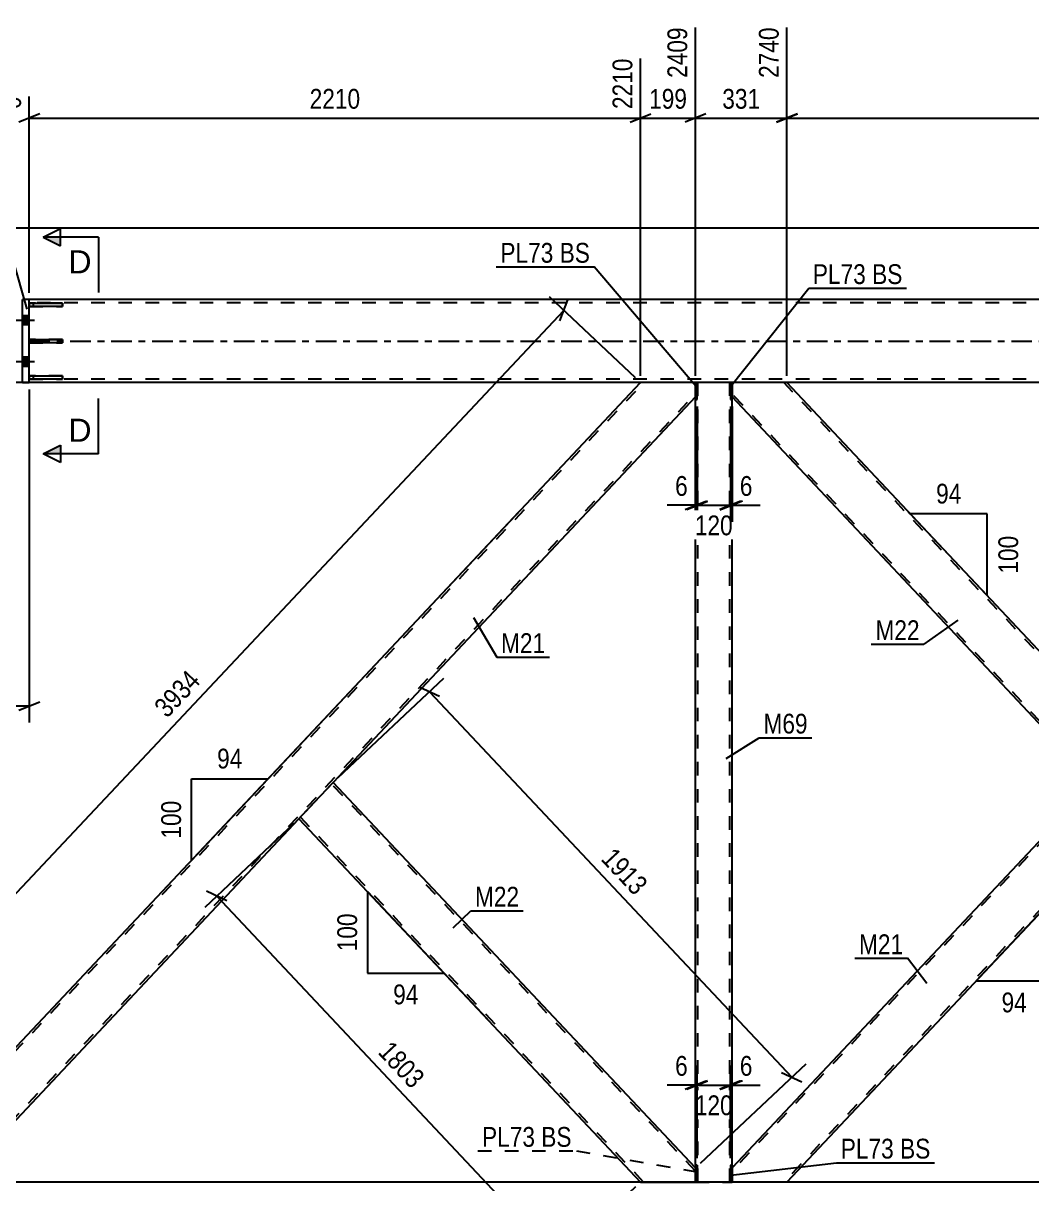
# Model space of a CAD drawing. Header units: millimetres. Extents: x -178 to 1011, y -683 to 158.
# Drawn here: x -0.9 to 145, y -121.8 to 46 of the extents above; entities that cross this region are included whole.
import ezdxf

# ---------------------------------------------------------------- set-up
doc = ezdxf.new("R2010")
doc.units = ezdxf.units.MM
doc.linetypes.add('DXK_LINE_DOT2', pattern=[3.9198, 1.9599, -1.9599])
doc.linetypes.add('DXK_LINE_DOT3', pattern=[5.9187, 2.979, -0.9799, 0.9799, -0.9799])
doc.styles.add('Arial', font='ARIAL.TTF', dxfattribs={"height": 0.2})
doc.styles.add('Arial Narrow', font='ARIALN.TTF', dxfattribs={"height": 0.2})

# ---------------------------------------------------------------- blocks, each defined once
blk = doc.blocks.new('Part-389678143-1528 - 1389')
at = {"color": 2, "linetype": 'Continuous'}
for p, q in [((101.64, -6), (101.4, -6)), ((101.4, -6), (101.4, -8.46)), ((101.64, -8.46), (101.64, -6)), ((101.4, -8.46), (101.64, -8.46))]:
    blk.add_line(p, q, dxfattribs=at)
blk = doc.blocks.new('Part-389678143-1523 - 1389')
at = {"color": 7, "linetype": 'DXK_LINE_DOT2'}
for p, q in [((101.4, -6), (101.64, -6)), ((101.4, -6), (101.4, -8.46)), ((101.64, -6), (101.64, -8.46)), ((101.4, -8.46), (101.64, -8.46))]:
    blk.add_line(p, q, dxfattribs=at)
blk = doc.blocks.new('Part-389678143-1404 - 1389')
at = {"color": 2, "linetype": 'Continuous'}
for p, q in [((0, -0.24), (0, 0.24)), ((0, 0.24), (4.8, 0.24)), ((4.8, 0.24), (4.8, -0.24)), ((4.8, -0.24), (0, -0.24))]:
    blk.add_line(p, q, dxfattribs=at)
at = {"color": 7, "linetype": 'DXK_LINE_DOT2'}
blk.add_line((0.6, -0.24), (0.6, 0.24), dxfattribs=at)
blk = doc.blocks.new('Part-389678143-1405 - 1389')
at = {"color": 2, "linetype": 'Continuous'}
for p, q in [((0, 5.5), (4.8, 5.5)), ((0, 5.5), (0, 5.02)), ((4.8, 5.5), (4.8, 5.02)), ((4.8, 5.02), (0, 5.02))]:
    blk.add_line(p, q, dxfattribs=at)
at = {"color": 7, "linetype": 'DXK_LINE_DOT2'}
blk.add_line((0.6, 5.02), (0.6, 5.5), dxfattribs=at)
blk = doc.blocks.new('Part-389678143-1406 - 1389')
at = {"color": 2, "linetype": 'Continuous'}
for p, q in [((0, -5.5), (0, -5.02)), ((0, -5.02), (4.8, -5.02)), ((4.8, -5.02), (4.8, -5.5)), ((4.8, -5.5), (0, -5.5))]:
    blk.add_line(p, q, dxfattribs=at)
at = {"color": 7, "linetype": 'DXK_LINE_DOT2'}
blk.add_line((0.6, -5.5), (0.6, -5.02), dxfattribs=at)
blk = doc.blocks.new('Part-389678143-1407 - 1389')
at = {"color": 7, "linetype": 'DXK_LINE_DOT2'}
for p, q in [((4.8, 0.24), (0, 0.24)), ((0, 0.24), (0, -0.24)), ((0.6, -0.24), (0.6, 0.24)), ((4.8, -0.24), (4.8, 0.24)), ((0, -0.24), (4.8, -0.24))]:
    blk.add_line(p, q, dxfattribs=at)
blk = doc.blocks.new('Part-389678143-1408 - 1389')
at = {"color": 7, "linetype": 'DXK_LINE_DOT2'}
for p, q in [((4.8, 5.5), (0, 5.5)), ((0, 5.5), (0, 5.02)), ((0.6, 5.02), (0.6, 5.5)), ((4.8, 5.02), (4.8, 5.5)), ((0, 5.02), (4.8, 5.02))]:
    blk.add_line(p, q, dxfattribs=at)
blk = doc.blocks.new('Part-389678143-1409 - 1389')
at = {"color": 7, "linetype": 'DXK_LINE_DOT2'}
for p, q in [((4.8, -5.02), (0, -5.02)), ((0, -5.02), (0, -5.5)), ((0.6, -5.5), (0.6, -5.02)), ((4.8, -5.5), (4.8, -5.02)), ((0, -5.5), (4.8, -5.5))]:
    blk.add_line(p, q, dxfattribs=at)
blk = doc.blocks.new('Part-389678143-1555 - 1389')
at = {"color": 7, "linetype": 'DXK_LINE_DOT2'}
for p, q in [((798, -121.6), (-18.36, -121.6)), ((96.6, -121.6), (88.44, -121.6)), ((109.56, -121.6), (101.4, -121.6))]:
    blk.add_line(p, q, dxfattribs=at)
at = {"color": 2, "linetype": 'Continuous'}
for p, q in [((88.44, -121.6), (-10.44, -121.6)), ((101.4, -121.6), (96.6, -121.6)), ((208.44, -121.6), (109.56, -121.6))]:
    blk.add_line(p, q, dxfattribs=at)
blk = doc.blocks.new('Part-389678143-1503 - 1389')
at = {"color": 7, "linetype": 'DXK_LINE_DOT2'}
for p, q in [((101.4, -121.6), (101.4, -119.14)), ((101.64, -119.14), (101.4, -119.14)), ((101.64, -121.6), (101.64, -119.14)), ((101.64, -121.6), (101.4, -121.6))]:
    blk.add_line(p, q, dxfattribs=at)
blk = doc.blocks.new('Part-389678143-1508 - 1389')
at = {"color": 2, "linetype": 'Continuous'}
for p, q in [((101.64, -119.14), (101.4, -119.14)), ((101.4, -119.14), (101.4, -121.6)), ((101.64, -119.14), (101.64, -121.6)), ((101.64, -121.6), (101.4, -121.6))]:
    blk.add_line(p, q, dxfattribs=at)
blk = doc.blocks.new('Part-389678143-1483 - 1389')
at = {"color": 7, "linetype": 'DXK_LINE_DOT2'}
for p, q in [((96.36, -121.6), (96.36, -119.14)), ((96.6, -119.14), (96.36, -119.14)), ((96.6, -121.6), (96.6, -119.14)), ((96.6, -121.6), (96.36, -121.6))]:
    blk.add_line(p, q, dxfattribs=at)
blk = doc.blocks.new('Part-389678143-1498 - 1389')
at = {"color": 2, "linetype": 'Continuous'}
for p, q in [((96.6, -119.14), (96.36, -119.14)), ((96.36, -119.14), (96.36, -121.6)), ((96.6, -119.14), (96.6, -121.6)), ((96.6, -121.6), (96.36, -121.6))]:
    blk.add_line(p, q, dxfattribs=at)
blk = doc.blocks.new('Part-389678143-1513 - 1389')
at = {"color": 7, "linetype": 'DXK_LINE_DOT2'}
for p, q in [((96.36, -6), (96.6, -6)), ((96.36, -6), (96.36, -8.46)), ((96.6, -6), (96.6, -8.46)), ((96.36, -8.46), (96.6, -8.46))]:
    blk.add_line(p, q, dxfattribs=at)
blk = doc.blocks.new('Part-389678143-1518 - 1389')
at = {"color": 2, "linetype": 'Continuous'}
for p, q in [((96.6, -6), (96.36, -6)), ((96.36, -6), (96.36, -8.46)), ((96.6, -8.46), (96.6, -6)), ((96.36, -8.46), (96.6, -8.46))]:
    blk.add_line(p, q, dxfattribs=at)
blk = doc.blocks.new('Part-389678143-1570 - 1389')
at = {"color": 2, "linetype": 'Continuous'}
for p, q in [((217, 6), (0, 6)), ((88.44, -6), (0, -6)), ((101.4, -6), (96.6, -6)), ((208.44, -6), (109.56, -6))]:
    blk.add_line(p, q, dxfattribs=at)
at = {"color": 7, "linetype": 'DXK_LINE_DOT2'}
for p, q in [((0, -6), (0, 6)), ((838, 5.52), (0, 5.52)), ((838, -5.52), (0, -5.52)), ((96.6, -6), (88.44, -6)), ((109.56, -6), (101.4, -6))]:
    blk.add_line(p, q, dxfattribs=at)
at = {"color": 7, "linetype": 'DXK_LINE_DOT3'}
blk.add_line((0, 0), (838, 0), dxfattribs=at)
blk = doc.blocks.new('Bolt-389678143-1590 - 1389')
at = {"linetype": 'Continuous'}
for points in [[(-1, 3.66), (-1, 2.34), (0, 2.34), (0, 3.66)], [(-1, 3.66), (-1, 2.34), (0, 2.34), (0, 3.66)], [(-1, -2.34), (-1, -3.66), (0, -3.66), (0, -2.34)], [(-1, -2.34), (-1, -3.66), (0, -3.66), (0, -2.34)]]:
    blk.add_hatch(color=1, dxfattribs=at).paths.add_polyline_path(points)
at = {"color": 1, "linetype": 'Continuous'}
for p, q in [((0, 3.66), (-1, 3.66)), ((0, 3.66), (-1, 3.66)), ((0.76, 3), (-4, 3)), ((0.76, 3), (-4, 3)), ((0, 2.34), (-1, 2.34)), ((0, 2.34), (-1, 2.34)), ((0.76, -3), (-4, -3)), ((0.76, -3), (-4, -3)), ((0, -2.34), (-1, -2.34)), ((0, -2.34), (-1, -2.34)), ((0, -3.66), (-1, -3.66)), ((0, -3.66), (-1, -3.66))]:
    blk.add_line(p, q, dxfattribs=at)
blk = doc.blocks.new('Part-389678143-1810 - 1389')
at = {"color": 2, "linetype": 'Continuous'}
for p, q in [((39.44, -68.59), (43.94, -63.8)), ((96.36, -119.54), (43.94, -63.8)), ((39, -69.05), (39.44, -68.59)), ((39, -69.05), (88.42, -121.6)), ((88.44, -121.6), (96.36, -121.6))]:
    blk.add_line(p, q, dxfattribs=at)
at = {"color": 7, "linetype": 'DXK_LINE_DOT2'}
for p, q in [((96.36, -120.01), (43.72, -64.03)), ((39.03, -69.02), (39.44, -68.59)), ((39.22, -68.82), (39.24, -68.8)), ((88.86, -121.6), (39.22, -68.82)), ((96.36, -121.6), (96.36, -119.54)), ((88.42, -121.6), (88.44, -121.6)), ((88.44, -121.6), (88.42, -121.6))]:
    blk.add_line(p, q, dxfattribs=at)
blk = doc.blocks.new('Part-389678143-1725 - 1389')
at = {"color": 2, "linetype": 'Continuous'}
for p, q in [((-1, -6), (-1, 6)), ((0, 6), (-1, 6)), ((0, -6), (0, 6)), ((-1, -6), (0, -6))]:
    blk.add_line(p, q, dxfattribs=at)
blk = doc.blocks.new('Part-389678143-1850 - 1389')
at = {"color": 7, "linetype": 'DXK_LINE_DOT2'}
for p, q in [((101.64, -6), (96.36, -6)), ((96.36, -8.46), (96.36, -6)), ((96.68, -121.6), (96.68, -6)), ((101.32, -121.6), (101.32, -6)), ((101.64, -8.46), (101.64, -6)), ((96.36, -121.6), (96.36, -119.14)), ((101.64, -121.6), (101.64, -119.14)), ((96.36, -121.6), (101.64, -121.6))]:
    blk.add_line(p, q, dxfattribs=at)
at = {"color": 2, "linetype": 'Continuous'}
for p, q in [((96.36, -119.14), (96.36, -8.46)), ((101.64, -119.14), (101.64, -8.46))]:
    blk.add_line(p, q, dxfattribs=at)
blk = doc.blocks.new('Part-389678143-1935 - 1389')
at = {"color": 7, "linetype": 'DXK_LINE_DOT2'}
for p, q in [((208.86, -6), (101.64, -120.01)), ((208.44, -6), (208.42, -6)), ((209.3, -6), (216.36, -6)), ((216.36, -6), (212.5, -6)), ((216.36, -6.48), (216.36, -6)), ((216.36, -7.6), (109.15, -121.6)), ((159, -58.55), (154.06, -63.8)), ((163.94, -63.8), (159, -69.05)), ((101.64, -121.6), (101.64, -119.54)), ((101.64, -119.54), (101.64, -119.54)), ((101.64, -121.6), (101.64, -121.6)), ((101.64, -121.6), (101.64, -121.6)), ((109.59, -121.6), (109.56, -121.6)), ((109.59, -121.6), (109.56, -121.6))]:
    blk.add_line(p, q, dxfattribs=at)
at = {"color": 2, "linetype": 'Continuous'}
for p, q in [((208.42, -6), (159, -58.55)), ((212.5, -6), (208.44, -6)), ((216.36, -6.48), (216.36, -8.06)), ((216.36, -8.06), (163.94, -63.8)), ((154.06, -63.8), (101.64, -119.54)), ((159, -69.05), (109.59, -121.6)), ((108.71, -121.6), (101.64, -121.6)), ((109.56, -121.6), (108.71, -121.6))]:
    blk.add_line(p, q, dxfattribs=at)
blk = doc.blocks.new('Part-389678143-1940 - 1389')
at = {"color": 2, "linetype": 'Continuous'}
for p, q in [((109.56, -6), (101.64, -6)), ((159, -58.55), (109.59, -6)), ((154.06, -63.8), (101.64, -8.06)), ((159, -58.55), (158.56, -59.01)), ((158.56, -59.01), (154.06, -63.8))]:
    blk.add_line(p, q, dxfattribs=at)
at = {"color": 7, "linetype": 'DXK_LINE_DOT2'}
for p, q in [((101.64, -6), (101.64, -6)), ((101.64, -8.06), (101.64, -6)), ((101.64, -6), (101.64, -6)), ((101.64, -6), (101.64, -6)), ((101.64, -6), (101.64, -6)), ((158.78, -58.78), (109.15, -6)), ((109.59, -6), (109.56, -6)), ((109.59, -6), (109.56, -6)), ((154.28, -63.57), (101.64, -7.6)), ((101.64, -8.06), (101.64, -8.06)), ((101.64, -8.06), (101.64, -8.06)), ((158.97, -58.58), (158.56, -59.01)), ((154.28, -63.57), (154.3, -63.55))]:
    blk.add_line(p, q, dxfattribs=at)
blk = doc.blocks.new('Part-389678143-1945 - 1389')
at = {"color": 2, "linetype": 'Continuous'}
for p, q in [((-18.36, -119.54), (88.42, -6)), ((96.36, -6), (88.44, -6)), ((96.36, -8.06), (43.94, -63.8)), ((-10.41, -121.6), (39, -69.05)), ((-18.36, -121.6), (-18.36, -119.54)), ((-10.44, -121.6), (-18.36, -121.6))]:
    blk.add_line(p, q, dxfattribs=at)
at = {"color": 7, "linetype": 'DXK_LINE_DOT2'}
for p, q in [((-18.36, -120.01), (88.86, -6)), ((88.42, -6), (88.44, -6)), ((88.44, -6), (88.42, -6)), ((96.36, -8.06), (96.36, -6)), ((-10.85, -121.6), (96.36, -7.6)), ((43.94, -63.8), (39, -69.05)), ((-10.41, -121.6), (-10.44, -121.6)), ((-10.44, -121.6), (-10.41, -121.6))]:
    blk.add_line(p, q, dxfattribs=at)
blk = doc.blocks.new('StraightDimension-389678143-2895 - 1389')
at = {"color": 7, "linetype": 'Continuous'}
for p, q in [((95.36, -6), (-60.39, -6)), ((95.36, -121.6), (-60.39, -121.6))]:
    blk.add_line(p, q, dxfattribs=at)
blk = doc.blocks.new('StraightDimension-389678143-2727 - 1389')
at = {"color": 7, "linetype": 'Continuous'}
for p, q in [((96.36, -9.46), (96.36, -26.12)), ((96.6, -9.46), (96.6, -26.12)), ((94.86, -24.32), (97.86, -23.12)), ((98.1, -23.12), (95.1, -24.32)), ((96.36, -23.72), (96.6, -23.72))]:
    blk.add_line(p, q, dxfattribs=at)
at = {"color": 0}
blk.add_wipeout([(95.84, -22.97), (95.84, -18.77), (92.81, -18.77), (92.81, -22.97)], dxfattribs=at)
at = {"color": 7, "linetype": 'Continuous'}
blk.add_line((96.36, -23.72), (92.28, -23.72), dxfattribs=at)
blk.add_line((96.36, -23.72), (92.28, -23.72), dxfattribs=at)
at = {"color": 3, "style": 'Arial Narrow'}
blk.add_text('6', height=2.86, dxfattribs=at).set_placement((93.41, -22.37))
blk = doc.blocks.new('StraightDimension-389678143-2738 - 1389')
at = {"color": 7, "linetype": 'Continuous'}
for p, q in [((96.6, -9.46), (96.6, -26.57)), ((101.4, -9.46), (101.4, -26.57)), ((95.1, -24.32), (98.1, -23.12)), ((102.9, -23.12), (99.9, -24.32)), ((96.6, -23.72), (101.4, -23.72))]:
    blk.add_line(p, q, dxfattribs=at)
at = {"color": 0}
blk.add_wipeout([(102.34, -28.67), (102.34, -24.47), (95.66, -24.47), (95.66, -28.67)], dxfattribs=at)
at = {"color": 3, "style": 'Arial Narrow'}
blk.add_text('120', height=2.863, dxfattribs=at).set_placement((96.26, -28.07))
blk = doc.blocks.new('StraightDimension-389678143-3520 - 1389')
at = {"color": 7, "linetype": 'Continuous'}
for p, q in [((0, -7), (0, -55.14)), ((-40, -120.6), (-40, -49.89)), ((-38.5, -52.14), (-41.5, -53.34)), ((-40, -52.74), (0, -52.74)), ((-1.5, -53.34), (1.5, -52.14))]:
    blk.add_line(p, q, dxfattribs=at)
at = {"color": 0}
blk.add_wipeout([(-15.74, -51.99), (-15.74, -47.79), (-24.26, -47.79), (-24.26, -51.99)], dxfattribs=at)
at = {"color": 3, "style": 'Arial Narrow'}
blk.add_text('1000', height=2.863, dxfattribs=at).set_placement((-23.66, -51.39))
blk = doc.blocks.new('StraightDimension-389678143-2776 - 1389')
at = {"color": 7, "linetype": 'Continuous'}
for p, q in [((96.6, -118.14), (96.6, -105.17)), ((101.4, -118.14), (101.4, -105.17)), ((95.1, -108.17), (98.1, -106.97)), ((102.9, -106.97), (99.9, -108.17)), ((96.6, -107.57), (101.4, -107.57))]:
    blk.add_line(p, q, dxfattribs=at)
at = {"color": 0}
blk.add_wipeout([(102.34, -112.52), (102.34, -108.32), (95.66, -108.32), (95.66, -112.52)], dxfattribs=at)
at = {"color": 3, "style": 'Arial Narrow'}
blk.add_text('120', height=2.863, dxfattribs=at).set_placement((96.26, -111.92))
blk = doc.blocks.new('AngleDimension-389678143-2473 - 1389')
at = {"color": 7, "linetype": 'Continuous'}
for p, q in [((70.78, -24.75), (34.54, -63.29)), ((23.44, -63.29), (34.54, -63.29)), ((23.44, -75.09), (34.54, -63.29)), ((23.44, -75.09), (23.44, -63.29))]:
    blk.add_line(p, q, dxfattribs=at)
at = {"color": 0}
for points in [[(31.42, -62.39), (31.42, -58.19), (26.56, -58.19), (26.56, -62.39)], [(22.54, -65.85), (18.34, -65.85), (18.34, -72.53), (22.54, -72.53)]]:
    blk.add_wipeout(points, dxfattribs=at)
at = {"color": 3, "style": 'Arial Narrow'}
blk.add_text('94', height=2.863, dxfattribs=at).set_placement((27.16, -61.79))
blk.add_text('100', height=2.863, rotation=90.0002, dxfattribs=at).set_placement((21.94, -71.93))
blk = doc.blocks.new('StraightDimension-389678143-45970 - 1389')
at = {"color": 7, "linetype": 'Continuous'}
for p, q in [((96.36, -5), (96.36, 45.37)), ((109.59, -5), (109.59, 45.37)), ((97.86, 32.86), (94.86, 31.66)), ((96.36, 32.26), (109.59, 32.26)), ((108.09, 31.66), (111.09, 32.86))]:
    blk.add_line(p, q, dxfattribs=at)
at = {"color": 0}
blk.add_wipeout([(106.32, 33.01), (106.32, 37.21), (99.63, 37.21), (99.63, 33.01)], dxfattribs=at)
at = {"color": 3, "style": 'Arial Narrow'}
blk.add_text('331', height=2.863, dxfattribs=at).set_placement((100.23, 33.61))
at = {"color": 0, "linetype": 'Continuous'}
blk.add_wipeout([(108.99, 45.97), (104.79, 45.97), (104.79, 37.46), (108.99, 37.46)], dxfattribs=at)
at = {"color": 3, "linetype": 'Continuous', "style": 'Arial Narrow'}
blk.add_text('2740', height=2.863, rotation=90.0002, dxfattribs=at).set_placement((108.39, 38.06))
blk = doc.blocks.new('StraightDimension-389678143-46505 - 1389')
at = {"color": 7, "linetype": 'Continuous'}
blk.add_line((216.3, 16.32), (-77.94, 16.32), dxfattribs=at)
blk = doc.blocks.new('StraightDimension-389678143-2753 - 1389')
at = {"color": 7, "linetype": 'Continuous'}
for p, q in [((101.4, -9.46), (101.4, -26.12)), ((101.64, -9.46), (101.64, -26.12)), ((99.9, -24.32), (102.9, -23.12)), ((103.14, -23.12), (100.14, -24.32)), ((101.4, -23.72), (101.64, -23.72))]:
    blk.add_line(p, q, dxfattribs=at)
at = {"color": 0}
blk.add_wipeout([(105.2, -22.97), (105.2, -18.77), (102.17, -18.77), (102.17, -22.97)], dxfattribs=at)
at = {"color": 7, "linetype": 'Continuous'}
blk.add_line((101.64, -23.72), (105.72, -23.72), dxfattribs=at)
blk.add_line((101.64, -23.72), (105.72, -23.72), dxfattribs=at)
at = {"color": 3, "style": 'Arial Narrow'}
blk.add_text('6', height=2.86, dxfattribs=at).set_placement((102.77, -22.37))
blk = doc.blocks.new('StraightDimension-389678143-45969 - 1389')
at = {"color": 7, "linetype": 'Continuous'}
for p, q in [((109.59, -5), (109.59, 45.37)), ((208.42, -5), (208.42, 40.87)), ((111.09, 32.86), (108.09, 31.66)), ((109.59, 32.26), (208.42, 32.26)), ((206.92, 31.66), (209.92, 32.86))]:
    blk.add_line(p, q, dxfattribs=at)
at = {"color": 0, "linetype": 'Continuous'}
blk.add_wipeout([(207.82, 41.47), (203.62, 41.47), (203.62, 32.96), (207.82, 32.96)], dxfattribs=at)
at = {"color": 0}
blk.add_wipeout([(163.26, 33.01), (163.26, 37.21), (154.75, 37.21), (154.75, 33.01)], dxfattribs=at)
at = {"color": 3, "linetype": 'Continuous', "style": 'Arial Narrow'}
blk.add_text('5210', height=2.863, rotation=90.0002, dxfattribs=at).set_placement((207.22, 33.56))
at = {"color": 3, "style": 'Arial Narrow'}
blk.add_text('2471', height=2.863, dxfattribs=at).set_placement((155.35, 33.61))
blk = doc.blocks.new('AngleDimension-389678143-2459 - 1389')
at = {"color": 7, "linetype": 'Continuous'}
for p, q in [((48.91, -79.59), (60, -91.39)), ((48.91, -79.59), (48.91, -91.39)), ((48.91, -91.39), (60, -91.39)), ((66.25, -98.03), (60, -91.39))]:
    blk.add_line(p, q, dxfattribs=at)
at = {"color": 0}
for points in [[(48.01, -82.15), (43.81, -82.15), (43.81, -88.83), (48.01, -88.83)], [(56.88, -96.49), (56.88, -92.29), (52.03, -92.29), (52.03, -96.49)]]:
    blk.add_wipeout(points, dxfattribs=at)
at = {"color": 3, "style": 'Arial Narrow'}
blk.add_text('100', height=2.863, rotation=90.0002, dxfattribs=at).set_placement((47.41, -88.23))
blk.add_text('94', height=2.863, dxfattribs=at).set_placement((52.63, -95.89))
blk = doc.blocks.new('StraightDimension-389678143-2791 - 1389')
at = {"color": 7, "linetype": 'Continuous'}
for p, q in [((101.4, -118.14), (101.4, -104.72)), ((101.64, -118.14), (101.64, -104.72)), ((99.9, -108.17), (102.9, -106.97)), ((103.14, -106.97), (100.14, -108.17)), ((101.4, -107.57), (101.64, -107.57))]:
    blk.add_line(p, q, dxfattribs=at)
at = {"color": 0}
blk.add_wipeout([(105.2, -106.82), (105.2, -102.62), (102.17, -102.62), (102.17, -106.82)], dxfattribs=at)
at = {"color": 7, "linetype": 'Continuous'}
blk.add_line((101.64, -107.57), (105.72, -107.57), dxfattribs=at)
blk.add_line((101.64, -107.57), (105.72, -107.57), dxfattribs=at)
at = {"color": 3, "style": 'Arial Narrow'}
blk.add_text('6', height=2.86, dxfattribs=at).set_placement((102.77, -106.22))
blk = doc.blocks.new('StraightDimension-389678143-2925 - 1389')
at = {"color": 7, "linetype": 'Continuous'}
for p, q in [((44.67, -63.11), (59.95, -48.75)), ((59.33, -51.38), (56.41, -50.02)), ((57.87, -50.7), (110.29, -106.44)), ((97.09, -118.85), (112.36, -104.49)), ((108.82, -105.76), (111.75, -107.12))]:
    blk.add_line(p, q, dxfattribs=at)
at = {"color": 0}
blk.add_wipeout([(87.54, -81.16), (90.6, -78.28), (84.77, -72.08), (81.71, -74.96)], dxfattribs=at)
at = {"color": 3, "style": 'Arial Narrow'}
blk.add_text('1913', height=2.863, rotation=-46.7591, dxfattribs=at).set_placement((82.56, -74.98))
blk = doc.blocks.new('AngleDimension-389678143-2445 - 1389')
at = {"color": 7, "linetype": 'Continuous'}
for p, q in [((176.27, -50.69), (148.01, -80.74)), ((148.01, -80.74), (136.91, -92.55)), ((148.01, -80.74), (148.01, -92.55)), ((148.01, -92.55), (136.91, -92.55))]:
    blk.add_line(p, q, dxfattribs=at)
at = {"color": 0}
for points in [[(153.11, -83.3), (148.91, -83.3), (148.91, -89.99), (153.11, -89.99)], [(144.89, -97.65), (144.89, -93.45), (140.03, -93.45), (140.03, -97.65)]]:
    blk.add_wipeout(points, dxfattribs=at)
at = {"color": 3, "style": 'Arial Narrow'}
blk.add_text('100', height=2.863, rotation=90.0002, dxfattribs=at).set_placement((152.51, -89.39))
blk.add_text('94', height=2.863, dxfattribs=at).set_placement((140.63, -97.05))
blk = doc.blocks.new('AngleDimension-389678143-2487 - 1389')
at = {"color": 7, "linetype": 'Continuous'}
for p, q in [((127.12, -24.64), (127.43, -24.98)), ((138.53, -24.98), (127.43, -24.98)), ((138.53, -36.78), (127.43, -24.98)), ((138.53, -36.78), (138.53, -24.98))]:
    blk.add_line(p, q, dxfattribs=at)
at = {"color": 0}
for points in [[(135.41, -24.08), (135.41, -19.88), (130.56, -19.88), (130.56, -24.08)], [(143.63, -27.54), (139.43, -27.54), (139.43, -34.22), (143.63, -34.22)]]:
    blk.add_wipeout(points, dxfattribs=at)
at = {"color": 3, "style": 'Arial Narrow'}
blk.add_text('94', height=2.863, dxfattribs=at).set_placement((131.16, -23.48))
blk.add_text('100', height=2.863, rotation=90.0002, dxfattribs=at).set_placement((143.03, -33.62))
blk = doc.blocks.new('StraightDimension-389678143-2765 - 1389')
at = {"color": 7, "linetype": 'Continuous'}
for p, q in [((96.36, -118.14), (96.36, -104.72)), ((96.6, -118.14), (96.6, -104.72)), ((94.86, -108.17), (97.86, -106.97)), ((98.1, -106.97), (95.1, -108.17)), ((96.36, -107.57), (96.6, -107.57))]:
    blk.add_line(p, q, dxfattribs=at)
at = {"color": 0}
blk.add_wipeout([(95.84, -106.82), (95.84, -102.62), (92.81, -102.62), (92.81, -106.82)], dxfattribs=at)
at = {"color": 7, "linetype": 'Continuous'}
blk.add_line((96.36, -107.57), (92.28, -107.57), dxfattribs=at)
blk.add_line((96.36, -107.57), (92.28, -107.57), dxfattribs=at)
at = {"color": 3, "style": 'Arial Narrow'}
blk.add_text('6', height=2.86, dxfattribs=at).set_placement((93.41, -106.22))
blk = doc.blocks.new('StraightDimension-389678143-2904 - 1389')
at = {"color": 7, "linetype": 'Continuous'}
for p, q in [((38.27, -69.74), (25.37, -81.88)), ((28.58, -80.92), (25.65, -79.55)), ((27.11, -80.23), (76.53, -132.78)), ((87.69, -122.29), (74.78, -134.42)), ((75.06, -132.1), (77.99, -133.46))]:
    blk.add_line(p, q, dxfattribs=at)
at = {"color": 0}
blk.add_wipeout([(55.28, -109.09), (58.34, -106.22), (52.51, -100.02), (49.45, -102.89)], dxfattribs=at)
at = {"color": 3, "style": 'Arial Narrow'}
blk.add_text('1803', height=2.863, rotation=-46.7591, dxfattribs=at).set_placement((50.3, -102.92))
blk = doc.blocks.new('StraightDimension-389678143-2940 - 1389')
at = {"color": 7, "linetype": 'Continuous'}
for p, q in [((87.69, -5.31), (75.24, 6.4)), ((76.72, 2.94), (77.9, 5.95)), ((-30.49, -110.19), (77.31, 4.44)), ((-19.09, -120.91), (-32.57, -108.24)), ((-29.9, -108.69), (-31.08, -111.69))]:
    blk.add_line(p, q, dxfattribs=at)
at = {"color": 0}
blk.add_wipeout([(25.78, -49.26), (22.72, -46.38), (16.89, -52.58), (19.95, -55.46)], dxfattribs=at)
at = {"color": 3, "style": 'Arial Narrow'}
blk.add_text('3934', height=2.863, rotation=46.7591, dxfattribs=at).set_placement((19.92, -54.61))
blk = doc.blocks.new('StraightDimension-389678143-45971 - 1389')
at = {"color": 7, "linetype": 'Continuous'}
for p, q in [((96.36, -5), (96.36, 45.37)), ((88.42, -5), (88.42, 40.87)), ((86.92, 31.66), (89.92, 32.86)), ((88.42, 32.26), (96.36, 32.26)), ((97.86, 32.86), (94.86, 31.66))]:
    blk.add_line(p, q, dxfattribs=at)
at = {"color": 0}
blk.add_wipeout([(95.73, 33.01), (95.73, 37.21), (89.05, 37.21), (89.05, 33.01)], dxfattribs=at)
at = {"color": 3, "style": 'Arial Narrow'}
blk.add_text('199', height=2.863, dxfattribs=at).set_placement((89.65, 33.61))
at = {"color": 0, "linetype": 'Continuous'}
blk.add_wipeout([(95.76, 45.97), (91.56, 45.97), (91.56, 37.46), (95.76, 37.46)], dxfattribs=at)
at = {"color": 3, "linetype": 'Continuous', "style": 'Arial Narrow'}
blk.add_text('2409', height=2.863, rotation=90.0002, dxfattribs=at).set_placement((95.16, 38.06))
blk = doc.blocks.new('StraightDimension-389678143-45972 - 1389')
at = {"color": 7, "linetype": 'Continuous'}
for p, q in [((88.42, -5), (88.42, 40.87)), ((0, 7), (0, 35.39)), ((1.5, 32.86), (-1.5, 31.66)), ((0, 32.26), (88.42, 32.26)), ((86.92, 31.66), (89.92, 32.86))]:
    blk.add_line(p, q, dxfattribs=at)
at = {"color": 0, "linetype": 'Continuous'}
for points in [[(87.82, 41.47), (83.62, 41.47), (83.62, 32.96), (87.82, 32.96)], [(-0.6, 35.99), (-4.8, 35.99), (-4.8, 32.96), (-0.6, 32.96)]]:
    blk.add_wipeout(points, dxfattribs=at)
at = {"color": 0}
blk.add_wipeout([(48.46, 33.01), (48.46, 37.21), (39.95, 37.21), (39.95, 33.01)], dxfattribs=at)
at = {"color": 3, "linetype": 'Continuous', "style": 'Arial Narrow'}
for s, height, p in [('2210', 2.863, (87.22, 33.56)), ('0', 2.86, (-1.2, 33.56))]:
    blk.add_text(s, height=height, rotation=90.0002, dxfattribs=at).set_placement(p)
at = {"color": 3, "style": 'Arial Narrow'}
blk.add_text('2210', height=2.863, dxfattribs=at).set_placement((40.55, 33.61))
blk = doc.blocks.new('Mark-389678143-1806 - 1389')
at = {"color": 0}
blk.add_wipeout([(70.85, -81.76), (70.85, -78.76), (64.46, -78.76), (64.46, -81.76)], dxfattribs=at)
blk.add_wipeout([(70.85, -81.76), (70.85, -78.76), (64.46, -78.76), (64.46, -81.76)], dxfattribs=at)
at = {"color": 30, "linetype": 'Continuous'}
for p, q in [((61.32, -84.82), (63.86, -82.36)), ((63.86, -82.36), (71.45, -82.36))]:
    blk.add_line(p, q, dxfattribs=at)
at = {"color": 3, "style": 'Arial Narrow'}
blk.add_text('M22', height=2.863, dxfattribs=at).set_placement((64.46, -81.76))
blk = doc.blocks.new('Mark-389678143-1721 - 1389')
at = {"color": 0}
blk.add_wipeout([(-2.97, 12.49), (-2.97, 15.49), (-9.18, 15.49), (-9.18, 12.49)], dxfattribs=at)
blk.add_wipeout([(-2.97, 12.49), (-2.97, 15.49), (-9.18, 15.49), (-9.18, 12.49)], dxfattribs=at)
at = {"color": 30, "linetype": 'Continuous'}
for p in [(-9.78, 11.89), (-0.31, 4.64)]:
    blk.add_line(p, (-2.37, 11.89), dxfattribs=at)
at = {"color": 3, "style": 'Arial Narrow'}
blk.add_text('SP1', height=2.863, dxfattribs=at).set_placement((-9.18, 12.49))
blk = doc.blocks.new('Mark-389678143-1846 - 1389')
at = {"color": 0}
blk.add_wipeout([(112.59, -56.74), (112.59, -53.74), (106.19, -53.74), (106.19, -56.74)], dxfattribs=at)
blk.add_wipeout([(112.59, -56.74), (112.59, -53.74), (106.19, -53.74), (106.19, -56.74)], dxfattribs=at)
at = {"color": 30, "linetype": 'Continuous'}
for p, q in [((100.79, -60.34), (105.59, -57.34)), ((105.59, -57.34), (113.19, -57.34))]:
    blk.add_line(p, q, dxfattribs=at)
at = {"color": 3, "style": 'Arial Narrow'}
blk.add_text('M69', height=2.863, dxfattribs=at).set_placement((106.19, -56.74))
blk = doc.blocks.new('MarkSet-389678143-37022 - 1389')
at = {"color": 0}
for points in [[(75.81, 11.34), (75.81, 14.34), (68.13, 14.34), (68.13, 11.34)], [(81.09, 11.34), (81.09, 14.34), (76.71, 14.34), (76.71, 11.34)]]:
    blk.add_wipeout(points, dxfattribs=at)
for points in [[(75.81, 11.34), (75.81, 14.34), (68.13, 14.34), (68.13, 11.34)], [(81.09, 11.34), (81.09, 14.34), (76.71, 14.34), (76.71, 11.34)]]:
    blk.add_wipeout(points, dxfattribs=at)
at = {"color": 30, "linetype": 'Continuous'}
for p in [(67.53, 10.74), (96.42, -6.5)]:
    blk.add_line(p, (81.69, 10.74), dxfattribs=at)
at = {"color": 3, "style": 'Arial Narrow'}
for s, p in [('PL73', (68.13, 11.34)), ('BS', (76.71, 11.34))]:
    blk.add_text(s, height=2.863, dxfattribs=at).set_placement(p)
blk = doc.blocks.new('Mark-389678143-1931 - 1389')
at = {"color": 0}
blk.add_wipeout([(126.41, -88.64), (126.41, -85.64), (120.01, -85.64), (120.01, -88.64)], dxfattribs=at)
blk.add_wipeout([(126.41, -88.64), (126.41, -85.64), (120.01, -85.64), (120.01, -88.64)], dxfattribs=at)
at = {"color": 30, "linetype": 'Continuous'}
for p in [(119.41, -89.24), (129.81, -92.86)]:
    blk.add_line(p, (127.01, -89.24), dxfattribs=at)
at = {"color": 3, "style": 'Arial Narrow'}
blk.add_text('M21', height=2.863, dxfattribs=at).set_placement((120.01, -88.64))
blk = doc.blocks.new('MarkSet-389678143-37037 - 1389')
at = {"color": 0}
for points in [[(121.01, 8.26), (121.01, 11.26), (113.33, 11.26), (113.33, 8.26)], [(126.29, 8.26), (126.29, 11.26), (121.91, 11.26), (121.91, 8.26)]]:
    blk.add_wipeout(points, dxfattribs=at)
for points in [[(121.01, 8.26), (121.01, 11.26), (113.33, 11.26), (113.33, 8.26)], [(126.29, 8.26), (126.29, 11.26), (121.91, 11.26), (121.91, 8.26)]]:
    blk.add_wipeout(points, dxfattribs=at)
at = {"color": 30, "linetype": 'Continuous'}
for p, q in [((101.46, -6.5), (112.73, 7.66)), ((112.73, 7.66), (126.89, 7.66))]:
    blk.add_line(p, q, dxfattribs=at)
at = {"color": 3, "style": 'Arial Narrow'}
for s, p in [('PL73', (113.33, 8.26)), ('BS', (121.91, 8.26))]:
    blk.add_text(s, height=2.863, dxfattribs=at).set_placement(p)
blk = doc.blocks.new('Mark-389678143-1936 - 1389')
at = {"color": 0}
blk.add_wipeout([(128.79, -43.23), (128.79, -40.23), (122.39, -40.23), (122.39, -43.23)], dxfattribs=at)
blk.add_wipeout([(128.79, -43.23), (128.79, -40.23), (122.39, -40.23), (122.39, -43.23)], dxfattribs=at)
at = {"color": 30, "linetype": 'Continuous'}
for p in [(134.31, -40.32), (121.79, -43.83)]:
    blk.add_line(p, (129.39, -43.83), dxfattribs=at)
at = {"color": 3, "style": 'Arial Narrow'}
blk.add_text('M22', height=2.863, dxfattribs=at).set_placement((122.39, -43.23))
blk = doc.blocks.new('Mark-389678143-1941 - 1389')
at = {"color": 0}
blk.add_wipeout([(74.62, -45.09), (74.62, -42.09), (68.23, -42.09), (68.23, -45.09)], dxfattribs=at)
blk.add_wipeout([(74.62, -45.09), (74.62, -42.09), (68.23, -42.09), (68.23, -45.09)], dxfattribs=at)
at = {"color": 30, "linetype": 'Continuous'}
for p, q in [((64.27, -39.94), (67.63, -45.69)), ((67.63, -45.69), (75.22, -45.69))]:
    blk.add_line(p, q, dxfattribs=at)
at = {"color": 3, "style": 'Arial Narrow'}
blk.add_text('M21', height=2.863, dxfattribs=at).set_placement((68.23, -45.09))
blk = doc.blocks.new('SectionMark-389678143-3589 - 1389')
at = {"linetype": 'Continuous'}
for points in [[(4.5, 15.05), (4.5, 13.8), (2, 15.05)], [(4.5, -15.05), (4.5, -16.3), (2, -16.3)]]:
    blk.add_hatch(color=6, dxfattribs=at).paths.add_polyline_path(points)
at = {"color": 6, "linetype": 'Continuous'}
for p, q in [((2, 15.05), (4.5, 16.3)), ((4.5, 13.8), (4.5, 16.3)), ((10, 15.05), (2, 15.05)), ((2, 15.05), (4.5, 13.8)), ((10, 15.05), (10, 7.05)), ((10, -16.3), (10, -8.3)), ((2, -16.3), (4.5, -15.05)), ((4.5, -15.05), (4.5, -17.55)), ((10, -16.3), (2, -16.3)), ((4.5, -17.55), (2, -16.3))]:
    blk.add_line(p, q, dxfattribs=at)
at = {"color": 0, "linetype": 'Continuous'}
for points in [[(9, 9.8), (9, 13.3), (5.63, 13.3), (5.63, 9.8)], [(9, -14.55), (9, -11.05), (5.63, -11.05), (5.63, -14.55)]]:
    blk.add_wipeout(points, dxfattribs=at)
at = {"color": 3, "linetype": 'Continuous', "style": 'Arial'}
for p in [(5.63, 9.8), (5.63, -14.55)]:
    blk.add_text('D', height=3.34, dxfattribs=at).set_placement(p)
blk = doc.blocks.new('MarkSet-389678143-46480 - 1389')
at = {"color": 0}
for points in [[(73.15, -116.49), (73.15, -113.49), (65.48, -113.49), (65.48, -116.49)], [(78.44, -116.49), (78.44, -113.49), (74.05, -113.49), (74.05, -116.49)]]:
    blk.add_wipeout(points, dxfattribs=at)
for points in [[(73.15, -116.49), (73.15, -113.49), (65.48, -113.49), (65.48, -116.49)], [(78.44, -116.49), (78.44, -113.49), (74.05, -113.49), (74.05, -116.49)]]:
    blk.add_wipeout(points, dxfattribs=at)
at = {"color": 30, "linetype": 'DXK_LINE_DOT2'}
for p in [(64.88, -117.09), (96.58, -120.17)]:
    blk.add_line(p, (79.04, -117.09), dxfattribs=at)
at = {"color": 3, "style": 'Arial Narrow'}
for s, p in [('PL73', (65.48, -116.49)), ('BS', (74.05, -116.49))]:
    blk.add_text(s, height=2.863, dxfattribs=at).set_placement(p)
blk = doc.blocks.new('MarkSet-389678143-46494 - 1389')
at = {"color": 0}
for points in [[(125.05, -118.19), (125.05, -115.19), (117.37, -115.19), (117.37, -118.19)], [(130.33, -118.19), (130.33, -115.19), (125.95, -115.19), (125.95, -118.19)]]:
    blk.add_wipeout(points, dxfattribs=at)
for points in [[(125.05, -118.19), (125.05, -115.19), (117.37, -115.19), (117.37, -118.19)], [(130.33, -118.19), (130.33, -115.19), (125.95, -115.19), (125.95, -118.19)]]:
    blk.add_wipeout(points, dxfattribs=at)
at = {"color": 30, "linetype": 'Continuous'}
for p, q in [((101.46, -120.6), (116.77, -118.79)), ((116.77, -118.79), (130.93, -118.79))]:
    blk.add_line(p, q, dxfattribs=at)
at = {"color": 3, "style": 'Arial Narrow'}
for s, p in [('PL73', (117.37, -118.19)), ('BS', (125.95, -118.19))]:
    blk.add_text(s, height=2.863, dxfattribs=at).set_placement(p)

msp = doc.modelspace()

# ---------------------------------------------------------------- block references
for name in ['Part-389678143-1570 - 1389', 'Part-389678143-1725 - 1389', 'Part-389678143-1405 - 1389', 'Part-389678143-1408 - 1389', 'Bolt-389678143-1590 - 1389', 'Part-389678143-1404 - 1389', 'Part-389678143-1407 - 1389', 'Part-389678143-1406 - 1389', 'Part-389678143-1409 - 1389', 'Part-389678143-1945 - 1389', 'Part-389678143-1513 - 1389', 'Part-389678143-1518 - 1389', 'Part-389678143-1850 - 1389', 'Part-389678143-1528 - 1389', 'Part-389678143-1523 - 1389', 'Part-389678143-1935 - 1389', 'Part-389678143-1940 - 1389', 'Part-389678143-1810 - 1389', 'Part-389678143-1483 - 1389', 'Part-389678143-1498 - 1389', 'Part-389678143-1503 - 1389', 'Part-389678143-1508 - 1389', 'Part-389678143-1555 - 1389']:
    msp.add_blockref(name, (0, 0))

# ---------------------------------------------------------------- next in the draw order: block references
msp.add_blockref('StraightDimension-389678143-2895 - 1389', (0, 0))

# ---------------------------------------------------------------- next in the draw order: block references
for name in ['StraightDimension-389678143-45970 - 1389', 'StraightDimension-389678143-3520 - 1389', 'StraightDimension-389678143-2727 - 1389', 'AngleDimension-389678143-2473 - 1389', 'StraightDimension-389678143-2776 - 1389']:
    msp.add_blockref(name, (0, 0))

# ---------------------------------------------------------------- next in the draw order: block references
msp.add_blockref('StraightDimension-389678143-2738 - 1389', (0, 0))

# ---------------------------------------------------------------- next in the draw order: block references
msp.add_blockref('StraightDimension-389678143-46505 - 1389', (0, 0))

# ---------------------------------------------------------------- next in the draw order: block references
for name in ['StraightDimension-389678143-45969 - 1389', 'StraightDimension-389678143-2753 - 1389', 'AngleDimension-389678143-2487 - 1389', 'Mark-389678143-1936 - 1389', 'AngleDimension-389678143-2445 - 1389', 'AngleDimension-389678143-2459 - 1389', 'Mark-389678143-1931 - 1389', 'StraightDimension-389678143-2791 - 1389']:
    msp.add_blockref(name, (0, 0))

# ---------------------------------------------------------------- next in the draw order: block references
for name in ['MarkSet-389678143-37037 - 1389', 'StraightDimension-389678143-2925 - 1389']:
    msp.add_blockref(name, (0, 0))

# ---------------------------------------------------------------- next in the draw order: block references
for name in ['Mark-389678143-1846 - 1389', 'StraightDimension-389678143-2904 - 1389', 'StraightDimension-389678143-2765 - 1389', 'MarkSet-389678143-46494 - 1389']:
    msp.add_blockref(name, (0, 0))

# ---------------------------------------------------------------- next in the draw order: block references
msp.add_blockref('StraightDimension-389678143-2940 - 1389', (0, 0))

# ---------------------------------------------------------------- next in the draw order: block references
for name in ['StraightDimension-389678143-45971 - 1389', 'Mark-389678143-1941 - 1389', 'Mark-389678143-1806 - 1389', 'MarkSet-389678143-46480 - 1389']:
    msp.add_blockref(name, (0, 0))

# ---------------------------------------------------------------- next in the draw order: block references
msp.add_blockref('StraightDimension-389678143-45972 - 1389', (0, 0))

# ---------------------------------------------------------------- next in the draw order: block references
for name in ['Mark-389678143-1721 - 1389', 'SectionMark-389678143-3589 - 1389', 'MarkSet-389678143-37022 - 1389']:
    msp.add_blockref(name, (0, 0))

doc.saveas('drawing.dxf')
